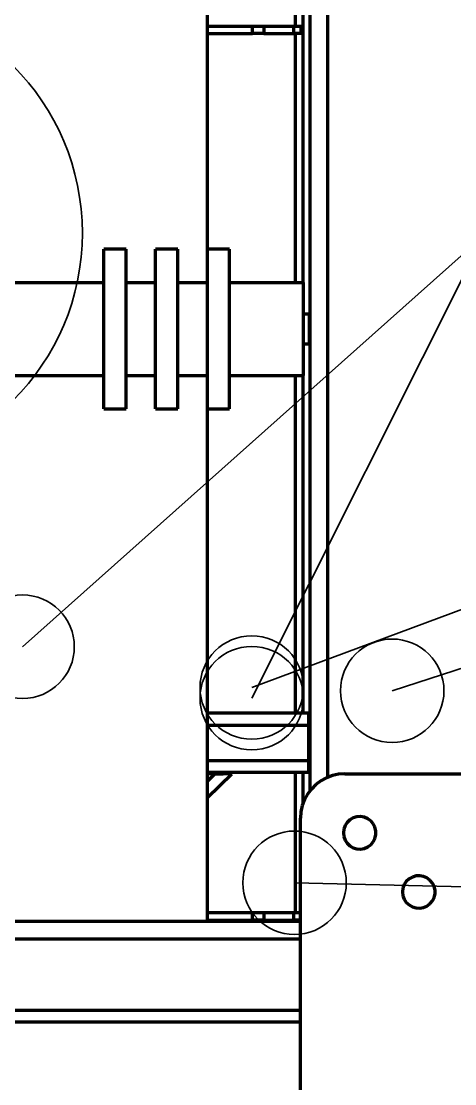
# Model space of a CAD drawing. Header units: millimetres. Extents: x 0 to 594, y 0 to 420.
# Drawn here: x 71.52 to 77.39, y 371.18 to 385.57 of the extents above; entities that cross this region are included whole.
import ezdxf

# ---------------------------------------------------------------- set-up
doc = ezdxf.new("R2010")
doc.units = ezdxf.units.MM

msp = doc.modelspace()

# ---------------------------------------------------------------- linework, layer by layer
at = {"color": 7, "lineweight": 35}
for p, q in [((88.707, 404.477), (74.64, 376.404)), ((101.689, 403.993), (71.54, 377.1)), ((98.803, 383.711), (76.54, 376.504)), ((79.7, 378.434), (74.64, 376.548)), ((98.613, 373.358), (75.219, 373.905))]:
    msp.add_line(p, q, dxfattribs=at)
at = {"color": 1, "lineweight": 70}
for p, q in [((74.04, 382.48), (74.04, 390.06)), ((75.43, 375.153), (75.43, 388.5)), ((75.67, 375.335), (75.67, 388.5)), ((75.23, 385.5), (75.23, 386)), ((75.33, 386), (75.33, 382.03)), ((74.04, 385.5), (74.089, 385.5)), ((74.089, 385.5), (74.137, 385.5)), ((74.137, 385.5), (74.185, 385.5)), ((74.185, 385.5), (74.231, 385.5)), ((74.231, 385.5), (74.277, 385.5)), ((74.277, 385.5), (74.323, 385.5)), ((74.323, 385.5), (74.367, 385.5)), ((74.367, 385.5), (74.41, 385.5)), ((74.41, 385.5), (74.453, 385.5)), ((74.453, 385.5), (74.495, 385.5)), ((74.495, 385.5), (74.535, 385.5)), ((74.535, 385.5), (74.575, 385.5)), ((74.575, 385.5), (74.614, 385.5)), ((74.614, 385.5), (74.652, 385.5)), ((74.652, 385.5), (74.66, 385.5)), ((74.652, 385.4), (74.652, 385.5)), ((74.66, 385.5), (74.669, 385.5)), ((74.669, 385.5), (74.679, 385.5)), ((74.679, 385.5), (74.689, 385.5)), ((74.689, 385.5), (74.699, 385.5)), ((74.699, 385.5), (74.71, 385.5)), ((74.71, 385.5), (74.721, 385.5)), ((74.721, 385.5), (74.732, 385.5)), ((74.732, 385.5), (74.744, 385.5)), ((74.744, 385.5), (74.756, 385.5)), ((74.756, 385.5), (74.768, 385.5)), ((74.768, 385.5), (74.78, 385.5)), ((74.78, 385.5), (74.793, 385.5)), ((74.793, 385.5), (74.805, 385.5)), ((74.805, 385.5), (75.21, 385.5)), ((74.805, 385.5), (74.805, 385.4)), ((75.21, 385.5), (75.221, 385.5)), ((75.21, 385.4), (75.21, 385.5)), ((75.221, 385.5), (75.232, 385.5)), ((75.232, 385.5), (75.243, 385.5)), ((75.243, 385.5), (75.253, 385.5)), ((75.253, 385.5), (75.263, 385.5)), ((75.263, 385.5), (75.272, 385.5)), ((75.272, 385.5), (75.281, 385.5)), ((75.281, 385.5), (75.288, 385.5)), ((75.288, 385.5), (75.295, 385.5)), ((75.295, 385.5), (75.3, 385.5)), ((75.3, 385.5), (75.304, 385.5)), ((75.304, 385.5), (75.307, 385.5)), ((75.307, 385.5), (75.309, 385.5)), ((75.309, 385.5), (75.31, 385.5)), ((75.31, 385.5), (75.31, 385.4)), ((75.31, 385.4), (75.31, 385.5)), ((74.04, 385.4), (74.089, 385.4)), ((74.089, 385.4), (74.137, 385.4)), ((74.137, 385.4), (74.185, 385.4)), ((74.185, 385.4), (74.231, 385.4)), ((74.231, 385.4), (74.277, 385.4)), ((74.277, 385.4), (74.323, 385.4)), ((74.323, 385.4), (74.367, 385.4)), ((74.367, 385.4), (74.41, 385.4)), ((74.41, 385.4), (74.453, 385.4)), ((74.453, 385.4), (74.495, 385.4)), ((74.495, 385.4), (74.535, 385.4)), ((74.535, 385.4), (74.575, 385.4)), ((74.575, 385.4), (74.614, 385.4)), ((74.614, 385.4), (74.652, 385.4)), ((74.66, 385.4), (74.652, 385.4)), ((74.669, 385.4), (74.66, 385.4)), ((74.679, 385.4), (74.669, 385.4)), ((74.689, 385.4), (74.679, 385.4)), ((74.699, 385.4), (74.689, 385.4)), ((74.71, 385.4), (74.699, 385.4)), ((74.721, 385.4), (74.71, 385.4)), ((74.732, 385.4), (74.721, 385.4)), ((74.744, 385.4), (74.732, 385.4)), ((74.756, 385.4), (74.744, 385.4)), ((74.768, 385.4), (74.756, 385.4)), ((74.78, 385.4), (74.768, 385.4)), ((74.793, 385.4), (74.78, 385.4)), ((74.805, 385.4), (74.793, 385.4)), ((74.805, 385.4), (75.21, 385.4)), ((75.221, 385.4), (75.21, 385.4)), ((75.232, 385.4), (75.221, 385.4)), ((75.23, 382.03), (75.23, 385.4)), ((75.243, 385.4), (75.232, 385.4)), ((75.253, 385.4), (75.243, 385.4)), ((75.263, 385.4), (75.253, 385.4)), ((75.272, 385.4), (75.263, 385.4)), ((75.281, 385.4), (75.272, 385.4)), ((75.288, 385.4), (75.281, 385.4)), ((75.295, 385.4), (75.288, 385.4)), ((75.3, 385.4), (75.295, 385.4)), ((75.304, 385.4), (75.3, 385.4)), ((75.307, 385.4), (75.304, 385.4)), ((75.309, 385.4), (75.307, 385.4)), ((75.31, 385.4), (75.309, 385.4)), ((72.94, 382.48), (72.64, 382.48)), ((72.64, 382.453), (72.64, 382.48)), ((72.64, 382.374), (72.64, 382.453)), ((72.94, 382.453), (72.94, 382.48)), ((72.94, 382.374), (72.94, 382.453)), ((73.64, 382.48), (73.34, 382.48)), ((73.34, 382.453), (73.34, 382.48)), ((73.34, 382.374), (73.34, 382.453)), ((73.64, 382.453), (73.64, 382.48)), ((73.64, 382.374), (73.64, 382.453)), ((74.34, 382.48), (74.04, 382.48)), ((74.04, 382.453), (74.04, 382.48)), ((74.04, 382.374), (74.04, 382.453)), ((74.34, 382.453), (74.34, 382.48)), ((74.34, 382.374), (74.34, 382.453)), ((72.64, 382.245), (72.64, 382.374)), ((72.94, 382.245), (72.94, 382.374)), ((73.34, 382.245), (73.34, 382.374)), ((73.64, 382.245), (73.64, 382.374)), ((74.04, 382.245), (74.04, 382.374)), ((74.34, 382.245), (74.34, 382.374)), ((72.64, 382.074), (72.64, 382.245)), ((72.94, 382.074), (72.94, 382.245)), ((73.34, 382.074), (73.34, 382.245)), ((73.64, 382.074), (73.64, 382.245)), ((74.04, 382.074), (74.04, 382.245)), ((74.34, 382.074), (74.34, 382.245)), ((70.24, 382.03), (72.64, 382.03)), ((72.64, 381.869), (72.64, 382.074)), ((72.94, 381.869), (72.94, 382.074)), ((72.94, 382.03), (73.34, 382.03)), ((73.34, 381.869), (73.34, 382.074)), ((73.64, 381.869), (73.64, 382.074)), ((73.64, 382.03), (74.04, 382.03)), ((74.04, 381.869), (74.04, 382.074)), ((74.34, 381.869), (74.34, 382.074)), ((74.34, 382.03), (75.34, 382.03)), ((75.34, 382.015), (75.34, 382.03)), ((75.34, 381.968), (75.34, 382.015)), ((72.64, 381.641), (72.64, 381.869)), ((72.94, 381.641), (72.94, 381.869)), ((73.34, 381.641), (73.34, 381.869)), ((73.64, 381.641), (73.64, 381.869)), ((74.04, 381.641), (74.04, 381.869)), ((74.34, 381.641), (74.34, 381.869)), ((75.34, 381.893), (75.34, 381.968)), ((75.34, 381.793), (75.34, 381.893)), ((75.34, 381.674), (75.34, 381.793)), ((72.64, 381.4), (72.64, 381.641)), ((72.94, 381.4), (72.94, 381.641)), ((73.34, 381.4), (73.34, 381.641)), ((73.64, 381.4), (73.64, 381.641)), ((74.04, 381.4), (74.04, 381.641)), ((74.34, 381.4), (74.34, 381.641)), ((75.34, 381.541), (75.34, 381.674)), ((75.42, 381.6), (75.34, 381.6)), ((75.42, 381.595), (75.42, 381.6)), ((75.42, 381.581), (75.42, 381.595)), ((75.42, 381.557), (75.42, 381.581)), ((75.34, 381.4), (75.34, 381.541)), ((75.42, 381.525), (75.42, 381.557)), ((75.42, 381.487), (75.42, 381.525)), ((75.42, 381.445), (75.42, 381.487)), ((75.42, 381.4), (75.42, 381.445)), ((72.64, 381.16), (72.64, 381.4)), ((72.94, 381.16), (72.94, 381.4)), ((73.34, 381.16), (73.34, 381.4)), ((73.64, 381.16), (73.64, 381.4)), ((74.04, 381.16), (74.04, 381.4)), ((74.34, 381.16), (74.34, 381.4)), ((75.34, 381.26), (75.34, 381.4)), ((75.42, 381.356), (75.42, 381.4)), ((75.42, 381.314), (75.42, 381.356)), ((75.42, 381.276), (75.42, 381.314)), ((72.64, 380.932), (72.64, 381.16)), ((72.94, 380.932), (72.94, 381.16)), ((73.34, 380.932), (73.34, 381.16)), ((73.64, 380.932), (73.64, 381.16)), ((74.04, 380.932), (74.04, 381.16)), ((74.34, 380.932), (74.34, 381.16)), ((75.34, 381.127), (75.34, 381.26)), ((75.34, 381.2), (75.42, 381.2)), ((75.42, 381.244), (75.42, 381.276)), ((75.42, 381.22), (75.42, 381.244)), ((75.42, 381.205), (75.42, 381.22)), ((75.42, 381.2), (75.42, 381.205)), ((75.34, 381.008), (75.34, 381.127)), ((75.34, 380.908), (75.34, 381.008)), ((72.64, 380.727), (72.64, 380.932)), ((72.94, 380.727), (72.94, 380.932)), ((73.34, 380.727), (73.34, 380.932)), ((73.64, 380.727), (73.64, 380.932)), ((74.04, 380.727), (74.04, 380.932)), ((74.34, 380.727), (74.34, 380.932)), ((75.34, 380.833), (75.34, 380.908)), ((70.24, 380.77), (72.64, 380.77)), ((72.64, 380.556), (72.64, 380.727)), ((72.94, 380.77), (73.34, 380.77)), ((72.94, 380.556), (72.94, 380.727)), ((73.34, 380.556), (73.34, 380.727)), ((73.64, 380.77), (74.04, 380.77)), ((73.64, 380.556), (73.64, 380.727)), ((74.04, 380.556), (74.04, 380.727)), ((74.34, 380.77), (75.34, 380.77)), ((74.34, 380.556), (74.34, 380.727)), ((75.23, 376.2), (75.23, 380.77)), ((75.33, 380.77), (75.33, 376.2)), ((75.34, 380.786), (75.34, 380.833)), ((75.34, 380.77), (75.34, 380.786)), ((72.64, 380.427), (72.64, 380.556)), ((72.64, 380.348), (72.64, 380.427)), ((72.94, 380.427), (72.94, 380.556)), ((72.94, 380.348), (72.94, 380.427)), ((73.34, 380.427), (73.34, 380.556)), ((73.34, 380.348), (73.34, 380.427)), ((73.64, 380.427), (73.64, 380.556)), ((73.64, 380.348), (73.64, 380.427)), ((74.04, 380.427), (74.04, 380.556)), ((74.04, 380.348), (74.04, 380.427)), ((74.34, 380.427), (74.34, 380.556)), ((74.34, 380.348), (74.34, 380.427)), ((72.64, 380.32), (72.64, 380.348)), ((72.64, 380.32), (72.94, 380.32)), ((72.94, 380.32), (72.94, 380.348)), ((73.34, 380.32), (73.34, 380.348)), ((73.34, 380.32), (73.64, 380.32)), ((73.64, 380.32), (73.64, 380.348)), ((74.04, 380.32), (74.04, 380.348)), ((74.04, 373.38), (74.04, 380.32)), ((74.04, 380.32), (74.34, 380.32)), ((74.34, 380.32), (74.34, 380.348)), ((75.41, 376.2), (74.04, 376.2)), ((75.41, 376.199), (75.41, 376.2)), ((75.41, 376.196), (75.41, 376.199)), ((75.41, 376.192), (75.41, 376.196)), ((75.41, 376.185), (75.41, 376.192)), ((75.41, 376.176), (75.41, 376.185)), ((75.41, 376.166), (75.41, 376.176)), ((75.41, 376.154), (75.41, 376.166)), ((75.41, 376.14), (75.41, 376.154)), ((75.41, 376.126), (75.41, 376.14)), ((75.41, 376.11), (75.41, 376.126)), ((75.41, 376.093), (75.41, 376.11)), ((74.04, 376.04), (75.41, 376.04)), ((75.41, 376.076), (75.41, 376.093)), ((75.41, 376.058), (75.41, 376.076)), ((75.41, 376.04), (75.41, 376.058)), ((75.41, 375.56), (75.41, 376.04)), ((74.04, 375.56), (75.41, 375.56)), ((75.41, 375.543), (75.41, 375.56)), ((75.41, 375.525), (75.41, 375.543)), ((75.41, 375.508), (75.41, 375.525)), ((74.04, 375.4), (75.41, 375.4)), ((74.04, 375.4), (75.41, 375.4)), ((75.23, 373.5), (75.23, 375.4)), ((75.33, 375.4), (75.33, 374.968)), ((75.41, 375.491), (75.41, 375.508)), ((75.41, 375.475), (75.41, 375.491)), ((75.41, 375.461), (75.41, 375.475)), ((75.41, 375.447), (75.41, 375.461)), ((75.41, 375.435), (75.41, 375.447)), ((75.41, 375.425), (75.41, 375.435)), ((75.41, 375.416), (75.41, 375.425)), ((75.41, 375.409), (75.41, 375.416)), ((75.41, 375.404), (75.41, 375.409)), ((75.41, 375.401), (75.41, 375.404)), ((75.41, 375.4), (75.41, 375.401)), ((75.9, 375.38), (75.815, 375.374)), ((75.9, 375.38), (82.7, 375.38)), ((74.04, 375.06), (74.37, 375.378)), ((74.14, 375.378), (74.04, 375.378)), ((74.04, 375.06), (74.37, 375.378)), ((74.04, 375.282), (74.14, 375.378)), ((74.153, 375.378), (74.14, 375.378)), ((74.165, 375.378), (74.14, 375.378)), ((74.14, 375.378), (74.153, 375.378)), ((74.165, 375.378), (74.153, 375.378)), ((74.153, 375.378), (74.165, 375.378)), ((74.178, 375.378), (74.165, 375.378)), ((74.191, 375.378), (74.165, 375.378)), ((74.165, 375.378), (74.178, 375.378)), ((74.19, 375.378), (74.178, 375.378)), ((74.178, 375.378), (74.19, 375.378)), ((74.201, 375.378), (74.19, 375.378)), ((74.19, 375.378), (74.201, 375.378)), ((74.216, 375.378), (74.191, 375.378)), ((74.211, 375.378), (74.201, 375.378)), ((74.201, 375.378), (74.211, 375.378)), ((74.221, 375.378), (74.211, 375.378)), ((74.211, 375.378), (74.221, 375.378)), ((74.24, 375.378), (74.216, 375.378)), ((74.23, 375.378), (74.221, 375.378)), ((74.221, 375.378), (74.23, 375.378)), ((74.237, 375.378), (74.23, 375.378)), ((74.23, 375.378), (74.237, 375.378)), ((74.243, 375.378), (74.237, 375.378)), ((74.237, 375.378), (74.243, 375.378)), ((74.262, 375.378), (74.24, 375.378)), ((74.248, 375.378), (74.243, 375.378)), ((74.243, 375.378), (74.248, 375.378)), ((74.252, 375.378), (74.248, 375.378)), ((74.248, 375.378), (74.252, 375.378)), ((74.254, 375.378), (74.252, 375.378)), ((74.252, 375.378), (74.254, 375.378)), ((74.255, 375.378), (74.254, 375.378)), ((74.254, 375.378), (74.255, 375.378)), ((74.283, 375.378), (74.262, 375.378)), ((74.303, 375.378), (74.283, 375.378)), ((74.32, 375.378), (74.303, 375.378)), ((74.335, 375.378), (74.32, 375.378)), ((74.347, 375.378), (74.335, 375.378)), ((74.357, 375.378), (74.347, 375.378)), ((74.364, 375.378), (74.357, 375.378)), ((74.369, 375.378), (74.364, 375.378)), ((74.37, 375.378), (74.369, 375.378)), ((75.576, 375.285), (75.507, 375.234)), ((75.651, 375.326), (75.576, 375.285)), ((75.731, 375.356), (75.651, 375.326)), ((75.815, 375.374), (75.731, 375.356)), ((75.395, 375.105), (75.354, 375.03)), ((75.447, 375.173), (75.395, 375.105)), ((75.507, 375.234), (75.447, 375.173)), ((75.324, 374.95), (75.306, 374.866)), ((75.354, 375.03), (75.324, 374.95)), ((75.306, 374.866), (75.3, 374.78)), ((75.3, 367.98), (75.3, 374.78)), ((75.903, 374.679), (75.886, 374.631)), ((75.931, 374.722), (75.903, 374.679)), ((75.969, 374.757), (75.931, 374.722)), ((76.013, 374.782), (75.969, 374.757)), ((76.062, 374.797), (76.013, 374.782)), ((76.113, 374.8), (76.062, 374.797)), ((76.163, 374.791), (76.113, 374.8)), ((76.21, 374.771), (76.163, 374.791)), ((76.251, 374.741), (76.21, 374.771)), ((76.284, 374.701), (76.251, 374.741)), ((76.307, 374.656), (76.284, 374.701)), ((75.886, 374.631), (75.88, 374.58)), ((75.88, 374.58), (75.886, 374.53)), ((75.886, 374.53), (75.903, 374.482)), ((76.319, 374.606), (76.307, 374.656)), ((76.307, 374.505), (76.319, 374.555)), ((76.319, 374.555), (76.319, 374.606)), ((75.903, 374.482), (75.931, 374.439)), ((75.931, 374.439), (75.969, 374.404)), ((75.969, 374.404), (76.013, 374.378)), ((76.013, 374.378), (76.062, 374.364)), ((76.163, 374.37), (76.21, 374.39)), ((76.21, 374.39), (76.251, 374.42)), ((76.251, 374.42), (76.284, 374.46)), ((76.284, 374.46), (76.307, 374.505)), ((76.062, 374.364), (76.113, 374.361)), ((76.113, 374.361), (76.163, 374.37)), ((76.769, 373.957), (76.731, 373.922)), ((76.813, 373.982), (76.769, 373.957)), ((76.862, 373.997), (76.813, 373.982)), ((76.913, 374), (76.862, 373.997)), ((76.963, 373.991), (76.913, 374)), ((77.01, 373.971), (76.963, 373.991)), ((77.051, 373.941), (77.01, 373.971)), ((76.686, 373.831), (76.68, 373.78)), ((76.703, 373.879), (76.686, 373.831)), ((76.731, 373.922), (76.703, 373.879)), ((77.084, 373.901), (77.051, 373.941)), ((77.107, 373.856), (77.084, 373.901)), ((77.119, 373.806), (77.107, 373.856)), ((77.119, 373.755), (77.119, 373.806)), ((76.68, 373.78), (76.686, 373.73)), ((76.686, 373.73), (76.703, 373.682)), ((76.703, 373.682), (76.731, 373.639)), ((77.051, 373.62), (77.084, 373.66)), ((77.084, 373.66), (77.107, 373.705)), ((77.107, 373.705), (77.119, 373.755)), ((76.731, 373.639), (76.769, 373.604)), ((76.769, 373.604), (76.813, 373.578)), ((76.813, 373.578), (76.862, 373.564)), ((76.862, 373.564), (76.913, 373.561)), ((76.913, 373.561), (76.963, 373.57)), ((76.963, 373.57), (77.01, 373.59)), ((77.01, 373.59), (77.051, 373.62)), ((75.3, 373.38), (48.78, 373.38)), ((74.04, 373.5), (74.089, 373.5)), ((74.04, 373.4), (74.089, 373.4)), ((74.089, 373.5), (74.137, 373.5)), ((74.089, 373.4), (74.137, 373.4)), ((74.137, 373.5), (74.185, 373.5)), ((74.137, 373.4), (74.185, 373.4)), ((74.185, 373.5), (74.231, 373.5)), ((74.185, 373.4), (74.231, 373.4)), ((74.231, 373.5), (74.277, 373.5)), ((74.231, 373.4), (74.277, 373.4)), ((74.277, 373.5), (74.323, 373.5)), ((74.277, 373.4), (74.323, 373.4)), ((74.323, 373.5), (74.367, 373.5)), ((74.323, 373.4), (74.367, 373.4)), ((74.367, 373.5), (74.41, 373.5)), ((74.367, 373.4), (74.41, 373.4)), ((74.41, 373.5), (74.453, 373.5)), ((74.41, 373.4), (74.453, 373.4)), ((74.453, 373.5), (74.495, 373.5)), ((74.453, 373.4), (74.495, 373.4)), ((74.495, 373.5), (74.535, 373.5)), ((74.495, 373.4), (74.535, 373.4)), ((74.535, 373.5), (74.575, 373.5)), ((74.535, 373.4), (74.575, 373.4)), ((74.575, 373.5), (74.614, 373.5)), ((74.575, 373.4), (74.614, 373.4)), ((74.614, 373.5), (74.652, 373.5)), ((74.614, 373.4), (74.652, 373.4)), ((74.652, 373.5), (74.66, 373.5)), ((74.652, 373.4), (74.652, 373.5)), ((74.66, 373.4), (74.652, 373.4)), ((74.66, 373.5), (74.669, 373.5)), ((74.669, 373.4), (74.66, 373.4)), ((74.669, 373.5), (74.679, 373.5)), ((74.679, 373.4), (74.669, 373.4)), ((74.679, 373.5), (74.689, 373.5)), ((74.689, 373.4), (74.679, 373.4)), ((74.689, 373.5), (74.699, 373.5)), ((74.699, 373.4), (74.689, 373.4)), ((74.699, 373.5), (74.71, 373.5)), ((74.71, 373.4), (74.699, 373.4)), ((74.71, 373.5), (74.721, 373.5)), ((74.721, 373.4), (74.71, 373.4)), ((74.721, 373.5), (74.732, 373.5)), ((74.732, 373.4), (74.721, 373.4)), ((74.732, 373.5), (74.744, 373.5)), ((74.744, 373.4), (74.732, 373.4)), ((74.744, 373.5), (74.756, 373.5)), ((74.756, 373.4), (74.744, 373.4)), ((74.756, 373.5), (74.768, 373.5)), ((74.768, 373.4), (74.756, 373.4)), ((74.768, 373.5), (74.78, 373.5)), ((74.78, 373.4), (74.768, 373.4)), ((74.78, 373.5), (74.793, 373.5)), ((74.793, 373.4), (74.78, 373.4)), ((74.793, 373.5), (74.805, 373.5)), ((74.805, 373.4), (74.793, 373.4)), ((74.805, 373.5), (75.21, 373.5)), ((74.805, 373.5), (74.805, 373.4)), ((74.805, 373.4), (75.21, 373.4)), ((75.21, 373.5), (75.218, 373.5)), ((75.21, 373.4), (75.21, 373.5)), ((75.218, 373.4), (75.21, 373.4)), ((75.218, 373.5), (75.226, 373.5)), ((75.226, 373.4), (75.218, 373.4)), ((75.226, 373.5), (75.234, 373.5)), ((75.234, 373.4), (75.226, 373.4)), ((75.23, 373.38), (75.23, 373.4)), ((75.234, 373.5), (75.241, 373.5)), ((75.241, 373.4), (75.234, 373.4)), ((75.241, 373.5), (75.249, 373.5)), ((75.249, 373.4), (75.241, 373.4)), ((75.249, 373.5), (75.256, 373.5)), ((75.256, 373.4), (75.249, 373.4)), ((75.256, 373.5), (75.263, 373.5)), ((75.263, 373.4), (75.256, 373.4)), ((75.263, 373.5), (75.27, 373.5)), ((75.27, 373.4), (75.263, 373.4)), ((75.27, 373.5), (75.276, 373.5)), ((75.276, 373.4), (75.27, 373.4)), ((75.276, 373.5), (75.282, 373.5)), ((75.282, 373.4), (75.276, 373.4)), ((75.282, 373.5), (75.287, 373.5)), ((75.287, 373.4), (75.282, 373.4)), ((75.287, 373.5), (75.292, 373.5)), ((75.292, 373.4), (75.287, 373.4)), ((75.292, 373.5), (75.296, 373.5)), ((75.296, 373.4), (75.292, 373.4)), ((75.296, 373.5), (75.3, 373.5)), ((75.3, 373.4), (75.296, 373.4)), ((75.3, 373.14), (48.78, 373.14)), ((48.78, 372.18), (75.3, 372.18)), ((48.78, 372.02), (75.3, 372.02))]:
    msp.add_line(p, q, dxfattribs=at)
at = {"color": 7, "lineweight": 35}
for centre, radius in [((69.149, 382.699), 3.2), ((71.54, 377.1), 0.7), ((74.64, 376.548), 0.7), ((76.54, 376.504), 0.7), ((74.64, 376.404), 0.7), ((75.219, 373.905), 0.7)]:
    msp.add_circle(centre, radius, dxfattribs=at)

doc.saveas('drawing.dxf')
